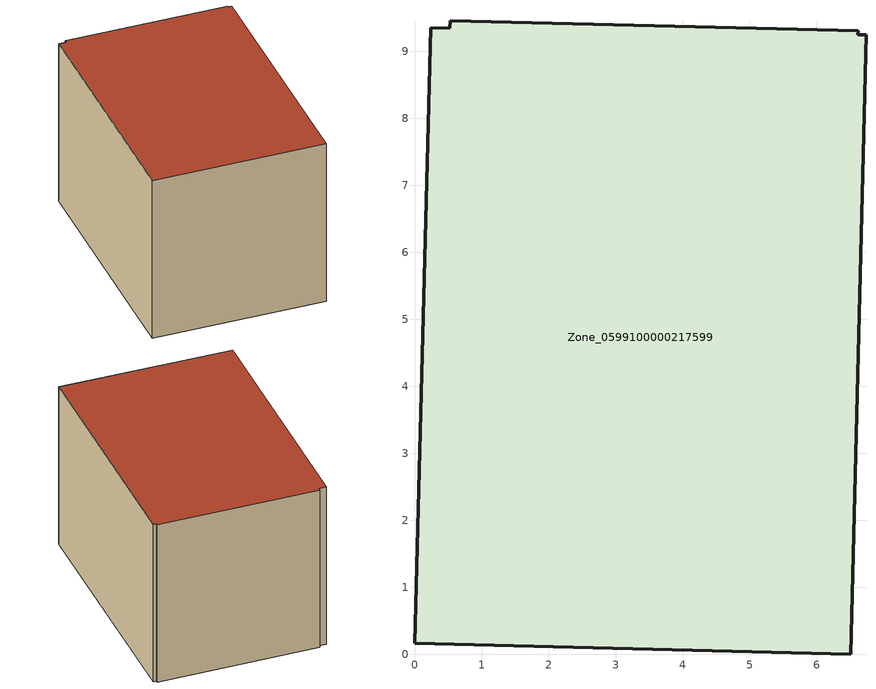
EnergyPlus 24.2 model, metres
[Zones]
Zone_0599100000217599
 floor ground (C_G): 0.25,9.35 0.53,9.35 0.53,9.46 6.62,9.3 6.62,9.25 6.74,9.24 6.51,0 0,0.17 z0
 wall outside (C_F): 6.62,9.3 0.53,9.46 0.53,9.35 0.25,9.35 0,0.17 6.51,0 6.74,9.24 6.62,9.25 6.62,9.3 z0:6.61
 roof outside (C_R): 6.62,9.25 6.62,9.3 0.53,9.46 0.53,9.35 0.25,9.35 0,0.17 6.51,0 6.74,9.24 z6.61
[BUILDING]
Pand.0599100000217599: North Axis=0; Terrain=City; Loads Convergence Tolerance Value=0.04; Temperature Convergence Tolerance Value=0.4; Solar Distribution=FullExterior; Maximum Number of Warmup Days=25; Minimum Number of Warmup Days=1
[Site:Location]
Rotterdam.The.Hague.AP_ZH_NLD Design_Conditions: Latitude=51.96; Longitude=4.45; Time Zone=1; Elevation=-4.5
[SITE:GROUNDTEMPERATURE:BUILDINGSURFACE]
18, 18, 18, 18, 18, 18, 18, 18, 18, 18, 18, 18
[MATERIAL] Thermal Absorptance=0.9; Solar Absorptance=0.7; Visible Absorptance=0.7
Name | Roughness | Thickness | Conductivity | Density | Specific Heat
G.TC.1946-1964 | MediumSmooth | 0.15 | 1 | 540 | 1210
F.TC.1946-1964 | Rough | 0.3 | 0.857143 | 1920 | 840
R.TC.1946-1964 | MediumRough | 0.2 | 0.235294 | 1500 | 1000
[CONSTRUCTION]
C_G: G.TC.1946-1964
C_F: F.TC.1946-1964
C_R: R.TC.1946-1964
[ZONE]
Zone_0599100000217599: Type=1; Multiplier=1; Ceiling Height=Autocalculate; Volume=Autocalculate; Floor Area=autocalculate; Part of Total Floor Area=Yes
[ZONEINFILTRATION:DESIGNFLOWRATE]
Infil_Zone_0599100000217599: Zone or ZoneList or Space or SpaceList=Zone_0599100000217599; Schedule=AlwaysOn; Design Flow Rate Calculation Method=Flow/Area; Flow Rate per Floor Area=0.003; Constant Term Coefficient=1; Temperature Term Coefficient=0; Velocity Term Coefficient=0; Velocity Squared Term Coefficient=0
[HVACTEMPLATE:ZONE:IDEALLOADSAIRSYSTEM]
Zone_0599100000217599: Maximum Heating Supply Air Temperature=50; Minimum Cooling Supply Air Temperature=13; Maximum Heating Supply Air Humidity Ratio=0.0156; Minimum Cooling Supply Air Humidity Ratio=0.0077; Heating Limit=NoLimit; Cooling Limit=NoLimit; Dehumidification Control Type=ConstantSensibleHeatRatio; Cooling Sensible Heat Ratio=0.7; Dehumidification Setpoint=60; Humidification Control Type=None; Humidification Setpoint=30; Outdoor Air Method=None; Outdoor Air Flow Rate per Person=0.00944; Outdoor Air Flow Rate per Zone Floor Area=0; Outdoor Air Flow Rate per Zone=0; Demand Controlled Ventilation Type=None; Outdoor Air Economizer Type=NoEconomizer; Heat Recovery Type=None; Sensible Heat Recovery Effectiveness=0.7; Latent Heat Recovery Effectiveness=0.65
[ZONECONTROL:THERMOSTAT]
ThermostatControl_Zone_0599100000217599: Zone or ZoneList=Zone_0599100000217599; Control Type Schedule=DualSetpointControlType; Control 1=Thermostat_Zone_0599100000217599; Temperature Difference Between Cutout And Setpoint=0
[THERMOSTATSETPOINT:DUALSETPOINT]
Thermostat_Zone_0599100000217599: Heating Setpoint Temperature Schedule=HeatingSetpoint_Zone_0599100000217599; Cooling Setpoint Temperature Schedule=CoolingSetpoint_Zone_0599100000217599
[SCHEDULE:COMPACT]
HeatingSetpoint_Zone_0599100000217599: Through: 12/31, For: AllDays, Until: 24:00, 21
CoolingSetpoint_Zone_0599100000217599: Through: 12/31, For: AllDays, Until: 24:00, 24
DualSetpointControlType: Through: 12/31, For: AllDays, Until: 24:00, 4
AlwaysOn: Through: 12/31, For: AllDays, Until: 24:00, 1
